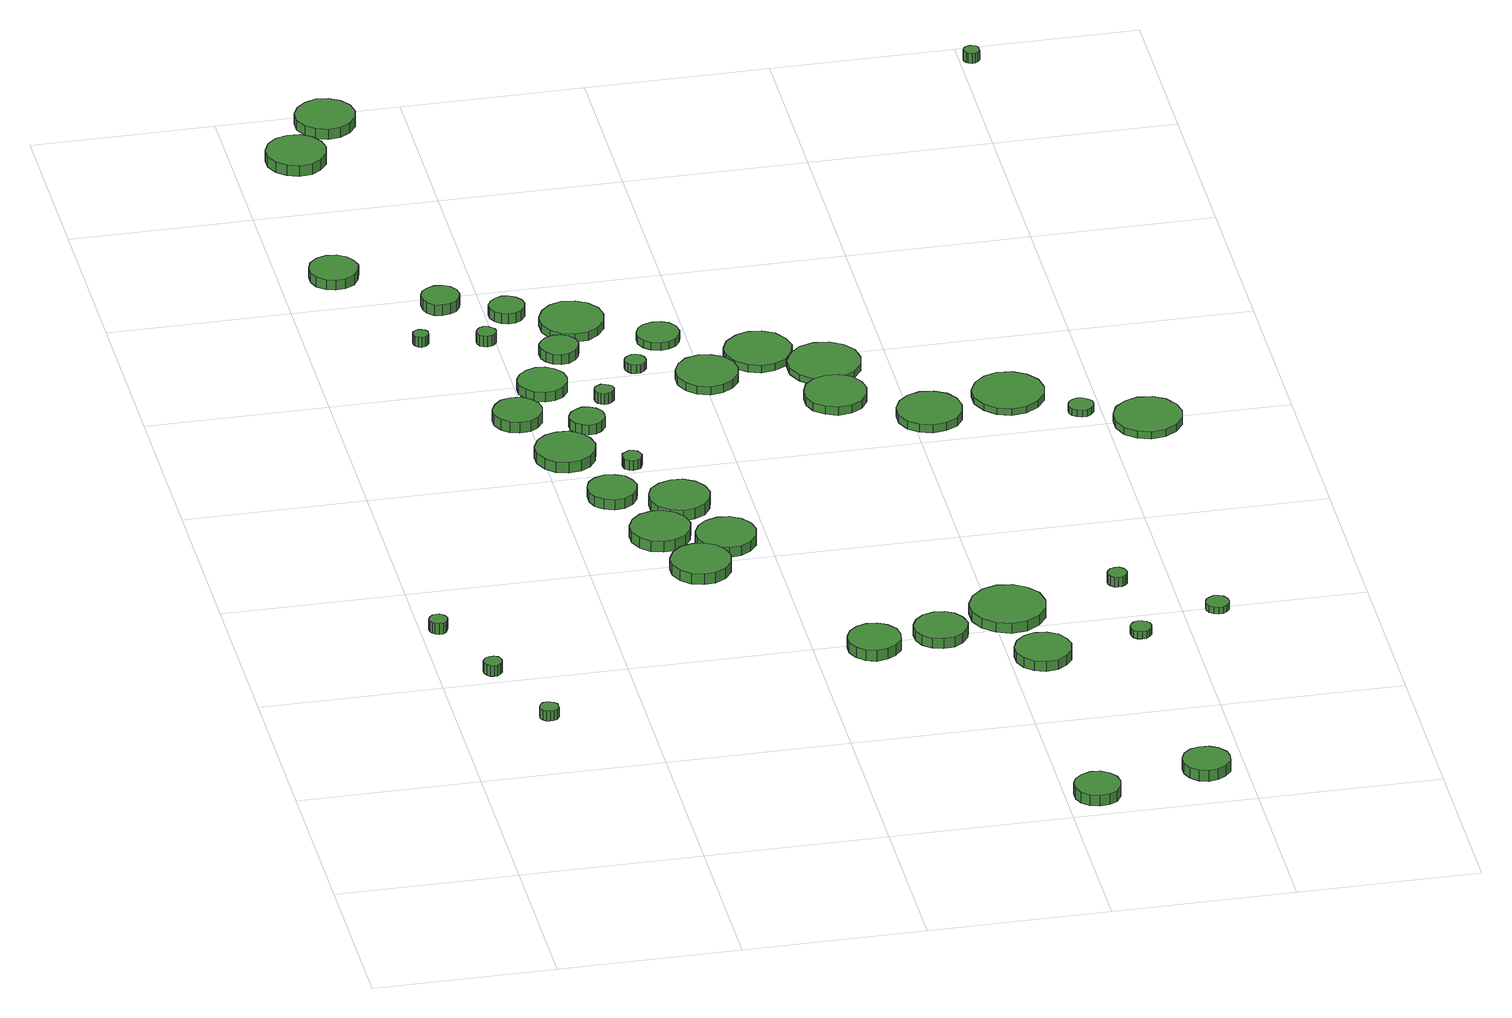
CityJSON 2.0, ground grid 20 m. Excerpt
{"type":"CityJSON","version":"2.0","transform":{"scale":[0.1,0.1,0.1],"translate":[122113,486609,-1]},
"CityObjects":{
"tree1":{"type":"SolitaryVegetationObject","attributes":{"function":"something"},"geometry":[{"type":"MultiSurface","lod":"1","boundaries":[[[0,1,2,3,4,5,6,7,8,9,10,11,12,13,14]],[[15,16,17,18,19,20,21,22,23,24,25,26,27,28,29]],[[0,29,28,1]],[[1,28,27,2]],[[2,27,26,3]],[[3,26,25,4]],[[4,25,24,5]],[[5,24,23,6]],[[6,23,22,7]],[[7,22,21,8]],[[8,21,20,9]],[[9,20,19,10]],[[10,19,18,11]],[[11,18,17,12]],[[12,17,16,13]],[[13,16,15,14]],[[14,15,29,0]]]}]},
"tree2":{"type":"SolitaryVegetationObject","attributes":{"function":"something"},"geometry":[{"type":"MultiSurface","lod":"1","boundaries":[[[30,31,32,33,34,35,36,37,38,39,40,41,42,43,44]],[[45,46,47,48,49,50,51,52,53,54,55,56,57,58,59]],[[30,59,58,31]],[[31,58,57,32]],[[32,57,56,33]],[[33,56,55,34]],[[34,55,54,35]],[[35,54,53,36]],[[36,53,52,37]],[[37,52,51,38]],[[38,51,50,39]],[[39,50,49,40]],[[40,49,48,41]],[[41,48,47,42]],[[42,47,46,43]],[[43,46,45,44]],[[44,45,59,30]]]}]},
"tree3":{"type":"SolitaryVegetationObject","attributes":{"function":"something"},"geometry":[{"type":"MultiSurface","lod":"1","boundaries":[[[60,61,62,63,64,65,66,67,68,69,70,71,72,73,74]],[[75,76,77,78,79,80,81,82,83,84,85,86,87,88,89]],[[60,89,88,61]],[[61,88,87,62]],[[62,87,86,63]],[[63,86,85,64]],[[64,85,84,65]],[[65,84,83,66]],[[66,83,82,67]],[[67,82,81,68]],[[68,81,80,69]],[[69,80,79,70]],[[70,79,78,71]],[[71,78,77,72]],[[72,77,76,73]],[[73,76,75,74]],[[74,75,89,60]]]}]},
"tree4":{"type":"SolitaryVegetationObject","attributes":{"function":"something"},"geometry":[{"type":"MultiSurface","lod":"1","boundaries":[[[90,91,92,93,94,95,96,97,98,99,100,101,102,103,104]],[[105,106,107,108,109,110,111,112,113,114,115,116,117,118,119]],[[90,119,118,91]],[[91,118,117,92]],[[92,117,116,93]],[[93,116,115,94]],[[94,115,114,95]],[[95,114,113,96]],[[96,113,112,97]],[[97,112,111,98]],[[98,111,110,99]],[[99,110,109,100]],[[100,109,108,101]],[[101,108,107,102]],[[102,107,106,103]],[[103,106,105,104]],[[104,105,119,90]]]}]},
"tree5":{"type":"SolitaryVegetationObject","attributes":{"function":"something"},"geometry":[{"type":"MultiSurface","lod":"1","boundaries":[[[120,121,122,123,124,125,126,127,128,129,130,131,132,133,134]],[[135,136,137,138,139,140,141,142,143,144,145,146,147,148,149]],[[120,149,148,121]],[[121,148,147,122]],[[122,147,146,123]],[[123,146,145,124]],[[124,145,144,125]],[[125,144,143,126]],[[126,143,142,127]],[[127,142,141,128]],[[128,141,140,129]],[[129,140,139,130]],[[130,139,138,131]],[[131,138,137,132]],[[132,137,136,133]],[[133,136,135,134]],[[134,135,149,120]]]}]},
"tree6":{"type":"SolitaryVegetationObject","attributes":{"function":"something"},"geometry":[{"type":"MultiSurface","lod":"1","boundaries":[[[150,151,152,153,154,155,156,157,158,159,160,161,162,163,164]],[[165,166,167,168,169,170,171,172,173,174,175,176,177,178,179]],[[150,179,178,151]],[[151,178,177,152]],[[152,177,176,153]],[[153,176,175,154]],[[154,175,174,155]],[[155,174,173,156]],[[156,173,172,157]],[[157,172,171,158]],[[158,171,170,159]],[[159,170,169,160]],[[160,169,168,161]],[[161,168,167,162]],[[162,167,166,163]],[[163,166,165,164]],[[164,165,179,150]]]}]},
"tree7":{"type":"SolitaryVegetationObject","attributes":{"function":"something"},"geometry":[{"type":"MultiSurface","lod":"1","boundaries":[[[180,181,182,183,184,185,186,187,188,189,190,191,192,193,194]],[[195,196,197,198,199,200,201,202,203,204,205,206,207,208,209]],[[180,209,208,181]],[[181,208,207,182]],[[182,207,206,183]],[[183,206,205,184]],[[184,205,204,185]],[[185,204,203,186]],[[186,203,202,187]],[[187,202,201,188]],[[188,201,200,189]],[[189,200,199,190]],[[190,199,198,191]],[[191,198,197,192]],[[192,197,196,193]],[[193,196,195,194]],[[194,195,209,180]]]}]},
"tree8":{"type":"SolitaryVegetationObject","attributes":{"function":"something"},"geometry":[{"type":"MultiSurface","lod":"1","boundaries":[[[210,211,212,213,214,215,216,217,218,219,220,221,222,223,224]],[[225,226,227,228,229,230,231,232,233,234,235,236,237,238,239]],[[210,239,238,211]],[[211,238,237,212]],[[212,237,236,213]],[[213,236,235,214]],[[214,235,234,215]],[[215,234,233,216]],[[216,233,232,217]],[[217,232,231,218]],[[218,231,230,219]],[[219,230,229,220]],[[220,229,228,221]],[[221,228,227,222]],[[222,227,226,223]],[[223,226,225,224]],[[224,225,239,210]]]}]},
"tree9":{"type":"SolitaryVegetationObject","attributes":{"function":"something"},"geometry":[{"type":"MultiSurface","lod":"1","boundaries":[[[240,241,242,243,244,245,246,247,248,249,250,251,252,253,254]],[[255,256,257,258,259,260,261,262,263,264,265,266,267,268,269]],[[240,269,268,241]],[[241,268,267,242]],[[242,267,266,243]],[[243,266,265,244]],[[244,265,264,245]],[[245,264,263,246]],[[246,263,262,247]],[[247,262,261,248]],[[248,261,260,249]],[[249,260,259,250]],[[250,259,258,251]],[[251,258,257,252]],[[252,257,256,253]],[[253,256,255,254]],[[254,255,269,240]]]}]},
"tree10":{"type":"SolitaryVegetationObject","attributes":{"function":"something"},"geometry":[{"type":"MultiSurface","lod":"1","boundaries":[[[270,271,272,273,274,275,276,277,278,279,280,281,282,283,284]],[[285,286,287,288,289,290,291,292,293,294,295,296,297,298,299]],[[270,299,298,271]],[[271,298,297,272]],[[272,297,296,273]],[[273,296,295,274]],[[274,295,294,275]],[[275,294,293,276]],[[276,293,292,277]],[[277,292,291,278]],[[278,291,290,279]],[[279,290,289,280]],[[280,289,288,281]],[[281,288,287,282]],[[282,287,286,283]],[[283,286,285,284]],[[284,285,299,270]]]}]},
"tree11":{"type":"SolitaryVegetationObject","attributes":{"function":"something"},"geometry":[{"type":"MultiSurface","lod":"1","boundaries":[[[300,301,302,303,304,305,306,307,308,309,310,311,312,313,314]],[[315,316,317,318,319,320,321,322,323,324,325,326,327,328,329]],[[300,329,328,301]],[[301,328,327,302]],[[302,327,326,303]],[[303,326,325,304]],[[304,325,324,305]],[[305,324,323,306]],[[306,323,322,307]],[[307,322,321,308]],[[308,321,320,309]],[[309,320,319,310]],[[310,319,318,311]],[[311,318,317,312]],[[312,317,316,313]],[[313,316,315,314]],[[314,315,329,300]]]}]},
"tree12":{"type":"SolitaryVegetationObject","attributes":{"function":"something"},"geometry":[{"type":"MultiSurface","lod":"1","boundaries":[[[330,331,332,333,334,335,336,337,338,339,340,341,342,343,344]],[[345,346,347,348,349,350,351,352,353,354,355,356,357,358,359]],[[330,359,358,331]],[[331,358,357,332]],[[332,357,356,333]],[[333,356,355,334]],[[334,355,354,335]],[[335,354,353,336]],[[336,353,352,337]],[[337,352,351,338]],[[338,351,350,339]],[[339,350,349,340]],[[340,349,348,341]],[[341,348,347,342]],[[342,347,346,343]],[[343,346,345,344]],[[344,345,359,330]]]}]},
"tree13":{"type":"SolitaryVegetationObject","attributes":{"function":"something"},"geometry":[{"type":"MultiSurface","lod":"1","boundaries":[[[360,361,362,363,364,365,366,367,368,369,370,371,372,373,374]],[[375,376,377,378,379,380,381,382,383,384,385,386,387,388,389]],[[360,389,388,361]],[[361,388,387,362]],[[362,387,386,363]],[[363,386,385,364]],[[364,385,384,365]],[[365,384,383,366]],[[366,383,382,367]],[[367,382,381,368]],[[368,381,380,369]],[[369,380,379,370]],[[370,379,378,371]],[[371,378,377,372]],[[372,377,376,373]],[[373,376,375,374]],[[374,375,389,360]]]}]},
"tree14":{"type":"SolitaryVegetationObject","attributes":{"function":"something"},"geometry":[{"type":"MultiSurface","lod":"1","boundaries":[[[390,391,392,393,394,395,396,397,398,399,400,401,402,403,404]],[[405,406,407,408,409,410,411,412,413,414,415,416,417,418,419]],[[390,419,418,391]],[[391,418,417,392]],[[392,417,416,393]],[[393,416,415,394]],[[394,415,414,395]],[[395,414,413,396]],[[396,413,412,397]],[[397,412,411,398]],[[398,411,410,399]],[[399,410,409,400]],[[400,409,408,401]],[[401,408,407,402]],[[402,407,406,403]],[[403,406,405,404]],[[404,405,419,390]]]}]},
"tree15":{"type":"SolitaryVegetationObject","attributes":{"function":"something"},"geometry":[{"type":"MultiSurface","lod":"1","boundaries":[[[420,421,422,423,424,425,426,427,428,429,430,431,432,433,434]],[[435,436,437,438,439,440,441,442,443,444,445,446,447,448,449]],[[420,449,448,421]],[[421,448,447,422]],[[422,447,446,423]],[[423,446,445,424]],[[424,445,444,425]],[[425,444,443,426]],[[426,443,442,427]],[[427,442,441,428]],[[428,441,440,429]],[[429,440,439,430]],[[430,439,438,431]],[[431,438,437,432]],[[432,437,436,433]],[[433,436,435,434]],[[434,435,449,420]]]}]},
"tree16":{"type":"SolitaryVegetationObject","attributes":{"function":"something"},"geometry":[{"type":"MultiSurface","lod":"1","boundaries":[[[450,451,452,453,454,455,456,457,458,459,460,461,462,463,464]],[[465,466,467,468,469,470,471,472,473,474,475,476,477,478,479]],[[450,479,478,451]],[[451,478,477,452]],[[452,477,476,453]],[[453,476,475,454]],[[454,475,474,455]],[[455,474,473,456]],[[456,473,472,457]],[[457,472,471,458]],[[458,471,470,459]],[[459,470,469,460]],[[460,469,468,461]],[[461,468,467,462]],[[462,467,466,463]],[[463,466,465,464]],[[464,465,479,450]]]}]},
"tree17":{"type":"SolitaryVegetationObject","attributes":{"function":"something"},"geometry":[{"type":"MultiSurface","lod":"1","boundaries":[[[480,481,482,483,484,485,486,487,488,489,490,491,492,493,494]],[[495,496,497,498,499,500,501,502,503,504,505,506,507,508,509]],[[480,509,508,481]],[[481,508,507,482]],[[482,507,506,483]],[[483,506,505,484]],[[484,505,504,485]],[[485,504,503,486]],[[486,503,502,487]],[[487,502,501,488]],[[488,501,500,489]],[[489,500,499,490]],[[490,499,498,491]],[[491,498,497,492]],[[492,497,496,493]],[[493,496,495,494]],[[494,495,509,480]]]}]},
"tree18":{"type":"SolitaryVegetationObject","attributes":{"function":"something"},"geometry":[{"type":"MultiSurface","lod":"1","boundaries":[[[510,511,512,513,514,515,516,517,518,519,520,521,522,523,524]],[[525,526,527,528,529,530,531,532,533,534,535,536,537,538,539]],[[510,539,538,511]],[[511,538,537,512]],[[512,537,536,513]],[[513,536,535,514]],[[514,535,534,515]],[[515,534,533,516]],[[516,533,532,517]],[[517,532,531,518]],[[518,531,530,519]],[[519,530,529,520]],[[520,529,528,521]],[[521,528,527,522]],[[522,527,526,523]],[[523,526,525,524]],[[524,525,539,510]]]}]},
"tree19":{"type":"SolitaryVegetationObject","attributes":{"function":"something"},"geometry":[{"type":"MultiSurface","lod":"1","boundaries":[[[540,541,542,543,544,545,546,547,548,549,550,551,552,553,554]],[[555,556,557,558,559,560,561,562,563,564,565,566,567,568,569]],[[540,569,568,541]],[[541,568,567,542]],[[542,567,566,543]],[[543,566,565,544]],[[544,565,564,545]],[[545,564,563,546]],[[546,563,562,547]],[[547,562,561,548]],[[548,561,560,549]],[[549,560,559,550]],[[550,559,558,551]],[[551,558,557,552]],[[552,557,556,553]],[[553,556,555,554]],[[554,555,569,540]]]}]},
"tree20":{"type":"SolitaryVegetationObject","attributes":{"function":"something"},"geometry":[{"type":"MultiSurface","lod":"1","boundaries":[[[570,571,572,573,574,575,576,577,578,579,580,581,582,583,584]],[[585,586,587,588,589,590,591,592,593,594,595,596,597,598,599]],[[570,599,598,571]],[[571,598,597,572]],[[572,597,596,573]],[[573,596,595,574]],[[574,595,594,575]],[[575,594,593,576]],[[576,593,592,577]],[[577,592,591,578]],[[578,591,590,579]],[[579,590,589,580]],[[580,589,588,581]],[[581,588,587,582]],[[582,587,586,583]],[[583,586,585,584]],[[584,585,599,570]]]}]},
"tree21":{"type":"SolitaryVegetationObject","attributes":{"function":"something"},"geometry":[{"type":"MultiSurface","lod":"1","boundaries":[[[600,601,602,603,604,605,606,607,608,609,610,611,612,613,614]],[[615,616,617,618,619,620,621,622,623,624,625,626,627,628,629]],[[600,629,628,601]],[[601,628,627,602]],[[602,627,626,603]],[[603,626,625,604]],[[604,625,624,605]],[[605,624,623,606]],[[606,623,622,607]],[[607,622,621,608]],[[608,621,620,609]],[[609,620,619,610]],[[610,619,618,611]],[[611,618,617,612]],[[612,617,616,613]],[[613,616,615,614]],[[614,615,629,600]]]}]},
"tree22":{"type":"SolitaryVegetationObject","attributes":{"function":"something"},"geometry":[{"type":"MultiSurface","lod":"1","boundaries":[[[630,631,632,633,634,635,636,637,638,639,640,641,642,643,644]],[[645,646,647,648,649,650,651,652,653,654,655,656,657,658,659]],[[630,659,658,631]],[[631,658,657,632]],[[632,657,656,633]],[[633,656,655,634]],[[634,655,654,635]],[[635,654,653,636]],[[636,653,652,637]],[[637,652,651,638]],[[638,651,650,639]],[[639,650,649,640]],[[640,649,648,641]],[[641,648,647,642]],[[642,647,646,643]],[[643,646,645,644]],[[644,645,659,630]]]}]},
"tree23":{"type":"SolitaryVegetationObject","attributes":{"function":"something"},"geometry":[{"type":"MultiSurface","lod":"1","boundaries":[[[660,661,662,663,664,665,666,667,668,669,670,671,672,673,674]],[[675,676,677,678,679,680,681,682,683,684,685,686,687,688,689]],[[660,689,688,661]],[[661,688,687,662]],[[662,687,686,663]],[[663,686,685,664]],[[664,685,684,665]],[[665,684,683,666]],[[666,683,682,667]],[[667,682,681,668]],[[668,681,680,669]],[[669,680,679,670]],[[670,679,678,671]],[[671,678,677,672]],[[672,677,676,673]],[[673,676,675,674]],[[674,675,689,660]]]}]},
"tree24":{"type":"SolitaryVegetationObject","attributes":{"function":"something"},"geometry":[{"type":"MultiSurface","lod":"1","boundaries":[[[690,691,692,693,694,695,696,697,698,699,700,701,702,703,704]],[[705,706,707,708,709,710,711,712,713,714,715,716,717,718,719]],[[690,719,718,691]],[[691,718,717,692]],[[692,717,716,693]],[[693,716,715,694]],[[694,715,714,695]],[[695,714,713,696]],[[696,713,712,697]],[[697,712,711,698]],[[698,711,710,699]],[[699,710,709,700]],[[700,709,708,701]],[[701,708,707,702]],[[702,707,706,703]],[[703,706,705,704]],[[704,705,719,690]]]}]},
"tree25":{"type":"SolitaryVegetationObject","attributes":{"function":"something"},"geometry":[{"type":"MultiSurface","lod":"1","boundaries":[[[720,721,722,723,724,725,726,727,728,729,730,731,732,733,734]],[[735,736,737,738,739,740,741,742,743,744,745,746,747,748,749]],[[720,749,748,721]],[[721,748,747,722]],[[722,747,746,723]],[[723,746,745,724]],[[724,745,744,725]],[[725,744,743,726]],[[726,743,742,727]],[[727,742,741,728]],[[728,741,740,729]],[[729,740,739,730]],[[730,739,738,731]],[[731,738,737,732]],[[732,737,736,733]],[[733,736,735,734]],[[734,735,749,720]]]}]},
"tree26":{"type":"SolitaryVegetationObject","attributes":{"function":"something"},"geometry":[{"type":"MultiSurface","lod":"1","boundaries":[[[750,751,752,753,754,755,756,757,758,759,760,761,762,763,764]],[[765,766,767,768,769,770,771,772,773,774,775,776,777,778,779]],[[750,779,778,751]],[[751,778,777,752]],[[752,777,776,753]],[[753,776,775,754]],[[754,775,774,755]],[[755,774,773,756]],[[756,773,772,757]],[[757,772,771,758]],[[758,771,770,759]],[[759,770,769,760]],[[760,769,768,761]],[[761,768,767,762]],[[762,767,766,763]],[[763,766,765,764]],[[764,765,779,750]]]}]},
"tree27":{"type":"SolitaryVegetationObject","attributes":{"function":"something"},"geometry":[{"type":"MultiSurface","lod":"1","boundaries":[[[780,781,782,783,784,785,786,787,788,789,790,791,792,793,794]],[[795,796,797,798,799,800,801,802,803,804,805,806,807,808,809]],[[780,809,808,781]],[[781,808,807,782]],[[782,807,806,783]],[[783,806,805,784]],[[784,805,804,785]],[[785,804,803,786]],[[786,803,802,787]],[[787,802,801,788]],[[788,801,800,789]],[[789,800,799,790]],[[790,799,798,791]],[[791,798,797,792]],[[792,797,796,793]],[[793,796,795,794]],[[794,795,809,780]]]}]},
"tree28":{"type":"SolitaryVegetationObject","attributes":{"function":"something"},"geometry":[{"type":"MultiSurface","lod":"1","boundaries":[[[810,811,812,813,814,815,816,817,818,819,820,821,822,823,824]],[[825,826,827,828,829,830,831,832,833,834,835,836,837,838,839]],[[810,839,838,811]],[[811,838,837,812]],[[812,837,836,813]],[[813,836,835,814]],[[814,835,834,815]],[[815,834,833,816]],[[816,833,832,817]],[[817,832,831,818]],[[818,831,830,819]],[[819,830,829,820]],[[820,829,828,821]],[[821,828,827,822]],[[822,827,826,823]],[[823,826,825,824]],[[824,825,839,810]]]}]},
"tree29":{"type":"SolitaryVegetationObject","attributes":{"function":"something"},"geometry":[{"type":"MultiSurface","lod":"1","boundaries":[[[840,841,842,843,844,845,846,847,848,849,850,851,852,853,854]],[[855,856,857,858,859,860,861,862,863,864,865,866,867,868,869]],[[840,869,868,841]],[[841,868,867,842]],[[842,867,866,843]],[[843,866,865,844]],[[844,865,864,845]],[[845,864,863,846]],[[846,863,862,847]],[[847,862,861,848]],[[848,861,860,849]],[[849,860,859,850]],[[850,859,858,851]],[[851,858,857,852]],[[852,857,856,853]],[[853,856,855,854]],[[854,855,869,840]]]}]},
"tree30":{"type":"SolitaryVegetationObject","attributes":{"function":"something"},"geometry":[{"type":"MultiSurface","lod":"1","boundaries":[[[870,871,872,873,874,875,876,877,878,879,880,881,882,883,884]],[[885,886,887,888,889,890,891,892,893,894,895,896,897,898,899]],[[870,899,898,871]],[[871,898,897,872]],[[872,897,896,873]],[[873,896,895,874]],[[874,895,894,875]],[[875,894,893,876]],[[876,893,892,877]],[[877,892,891,878]],[[878,891,890,879]],[[879,890,889,880]],[[880,889,888,881]],[[881,888,887,882]],[[882,887,886,883]],[[883,886,885,884]],[[884,885,899,870]]]}]},
"tree31":{"type":"SolitaryVegetationObject","attributes":{"function":"something"},"geometry":[{"type":"MultiSurface","lod":"1","boundaries":[[[900,901,902,903,904,905,906,907,908,909,910,911,912,913,914]],[[915,916,917,918,919,920,921,922,923,924,925,926,927,928,929]],[[900,929,928,901]],[[901,928,927,902]],[[902,927,926,903]],[[903,926,925,904]],[[904,925,924,905]],[[905,924,923,906]],[[906,923,922,907]],[[907,922,921,908]],[[908,921,920,909]],[[909,920,919,910]],[[910,919,918,911]],[[911,918,917,912]],[[912,917,916,913]],[[913,916,915,914]],[[914,915,929,900]]]}]},
"tree32":{"type":"SolitaryVegetationObject","attributes":{"function":"something"},"geometry":[{"type":"MultiSurface","lod":"1","boundaries":[[[930,931,932,933,934,935,936,937,938,939,940,941,942,943,944]],[[945,946,947,948,949,950,951,952,953,954,955,956,957,958,959]],[[930,959,958,931]],[[931,958,957,932]],[[932,957,956,933]],[[933,956,955,934]],[[934,955,954,935]],[[935,954,953,936]],[[936,953,952,937]],[[937,952,951,938]],[[938,951,950,939]],[[939,950,949,940]],[[940,949,948,941]],[[941,948,947,942]],[[942,947,946,943]],[[943,946,945,944]],[[944,945,959,930]]]}]},
"tree33":{"type":"SolitaryVegetationObject","attributes":{"function":"something"},"geometry":[{"type":"MultiSurface","lod":"1","boundaries":[[[960,961,962,963,964,965,966,967,968,969,970,971,972,973,974]],[[975,976,977,978,979,980,981,982,983,984,985,986,987,988,989]],[[960,989,988,961]],[[961,988,987,962]],[[962,987,986,963]],[[963,986,985,964]],[[964,985,984,965]],[[965,984,983,966]],[[966,983,982,967]],[[967,982,981,968]],[[968,981,980,969]],[[969,980,979,970]],[[970,979,978,971]],[[971,978,977,972]],[[972,977,976,973]],[[973,976,975,974]],[[974,975,989,960]]]}]},
"tree34":{"type":"SolitaryVegetationObject","attributes":{"function":"something"},"geometry":[{"type":"MultiSurface","lod":"1","boundaries":[[[990,991,992,993,994,995,996,997,998,999,1000,1001,1002,1003,1004]],[[1005,1006,1007,1008,1009,1010,1011,1012,1013,1014,1015,1016,1017,1018,1019]],[[990,1019,1018,991]],[[991,1018,1017,992]],[[992,1017,1016,993]],[[993,1016,1015,994]],[[994,1015,1014,995]],[[995,1014,1013,996]],[[996,1013,1012,997]],[[997,1012,1011,998]],[[998,1011,1010,999]],[[999,1010,1009,1000]],[[1000,1009,1008,1001]],[[1001,1008,1007,1002]],[[1002,1007,1006,1003]],[[1003,1006,1005,1004]],[[1004,1005,1019,990]]]}]},
"tree35":{"type":"SolitaryVegetationObject","attributes":{"function":"something"},"geometry":[{"type":"MultiSurface","lod":"1","boundaries":[[[1020,1021,1022,1023,1024,1025,1026,1027,1028,1029,1030,1031,1032,1033,1034]],[[1035,1036,1037,1038,1039,1040,1041,1042,1043,1044,1045,1046,1047,1048,1049]],[[1020,1049,1048,1021]],[[1021,1048,1047,1022]],[[1022,1047,1046,1023]],[[1023,1046,1045,1024]],[[1024,1045,1044,1025]],[[1025,1044,1043,1026]],[[1026,1043,1042,1027]],[[1027,1042,1041,1028]],[[1028,1041,1040,1029]],[[1029,1040,1039,1030]],[[1030,1039,1038,1031]],[[1031,1038,1037,1032]],[[1032,1037,1036,1033]],[[1033,1036,1035,1034]],[[1034,1035,1049,1020]]]}]},
"tree36":{"type":"SolitaryVegetationObject","attributes":{"function":"something"},"geometry":[{"type":"MultiSurface","lod":"1","boundaries":[[[1050,1051,1052,1053,1054,1055,1056,1057,1058,1059,1060,1061,1062,1063,1064]],[[1065,1066,1067,1068,1069,1070,1071,1072,1073,1074,1075,1076,1077,1078,1079]],[[1050,1079,1078,1051]],[[1051,1078,1077,1052]],[[1052,1077,1076,1053]],[[1053,1076,1075,1054]],[[1054,1075,1074,1055]],[[1055,1074,1073,1056]],[[1056,1073,1072,1057]],[[1057,1072,1071,1058]],[[1058,1071,1070,1059]],[[1059,1070,1069,1060]],[[1060,1069,1068,1061]],[[1061,1068,1067,1062]],[[1062,1067,1066,1063]],[[1063,1066,1065,1064]],[[1064,1065,1079,1050]]]}]},
"tree37":{"type":"SolitaryVegetationObject","attributes":{"function":"something"},"geometry":[{"type":"MultiSurface","lod":"1","boundaries":[[[1080,1081,1082,1083,1084,1085,1086,1087,1088,1089,1090,1091,1092,1093,1094]],[[1095,1096,1097,1098,1099,1100,1101,1102,1103,1104,1105,1106,1107,1108,1109]],[[1080,1109,1108,1081]],[[1081,1108,1107,1082]],[[1082,1107,1106,1083]],[[1083,1106,1105,1084]],[[1084,1105,1104,1085]],[[1085,1104,1103,1086]],[[1086,1103,1102,1087]],[[1087,1102,1101,1088]],[[1088,1101,1100,1089]],[[1089,1100,1099,1090]],[[1090,1099,1098,1091]],[[1091,1098,1097,1092]],[[1092,1097,1096,1093]],[[1093,1096,1095,1094]],[[1094,1095,1109,1080]]]}]},
"tree38":{"type":"SolitaryVegetationObject","attributes":{"function":"something"},"geometry":[{"type":"MultiSurface","lod":"1","boundaries":[[[1110,1111,1112,1113,1114,1115,1116,1117,1118,1119,1120,1121,1122,1123,1124]],[[1125,1126,1127,1128,1129,1130,1131,1132,1133,1134,1135,1136,1137,1138,1139]],[[1110,1139,1138,1111]],[[1111,1138,1137,1112]],[[1112,1137,1136,1113]],[[1113,1136,1135,1114]],[[1114,1135,1134,1115]],[[1115,1134,1133,1116]],[[1116,1133,1132,1117]],[[1117,1132,1131,1118]],[[1118,1131,1130,1119]],[[1119,1130,1129,1120]],[[1120,1129,1128,1121]],[[1121,1128,1127,1122]],[[1122,1127,1126,1123]],[[1123,1126,1125,1124]],[[1124,1125,1139,1110]]]}]},
"tree39":{"type":"SolitaryVegetationObject","attributes":{"function":"something"},"geometry":[{"type":"MultiSurface","lod":"1","boundaries":[[[1140,1141,1142,1143,1144,1145,1146,1147,1148,1149,1150,1151,1152,1153,1154]],[[1155,1156,1157,1158,1159,1160,1161,1162,1163,1164,1165,1166,1167,1168,1169]],[[1140,1169,1168,1141]],[[1141,1168,1167,1142]],[[1142,1167,1166,1143]],[[1143,1166,1165,1144]],[[1144,1165,1164,1145]],[[1145,1164,1163,1146]],[[1146,1163,1162,1147]],[[1147,1162,1161,1148]],[[1148,1161,1160,1149]],[[1149,1160,1159,1150]],[[1150,1159,1158,1151]],[[1151,1158,1157,1152]],[[1152,1157,1156,1153]],[[1153,1156,1155,1154]],[[1154,1155,1169,1140]]]}]},
"tree40":{"type":"SolitaryVegetationObject","attributes":{"function":"something"},"geometry":[{"type":"MultiSurface","lod":"1","boundaries":[[[1170,1171,1172,1173,1174,1175,1176,1177,1178,1179,1180,1181,1182,1183,1184]],[[1185,1186,1187,1188,1189,1190,1191,1192,1193,1194,1195,1196,1197,1198,1199]],[[1170,1199,1198,1171]],[[1171,1198,1197,1172]],[[1172,1197,1196,1173]],[[1173,1196,1195,1174]],[[1174,1195,1194,1175]],[[1175,1194,1193,1176]],[[1176,1193,1192,1177]],[[1177,1192,1191,1178]],[[1178,1191,1190,1179]],[[1179,1190,1189,1180]],[[1180,1189,1188,1181]],[[1181,1188,1187,1182]],[[1182,1187,1186,1183]],[[1183,1186,1185,1184]],[[1184,1185,1199,1170]]]}]},
"tree41":{"type":"SolitaryVegetationObject","attributes":{"function":"something"},"geometry":[{"type":"MultiSurface","lod":"1","boundaries":[[[1200,1201,1202,1203,1204,1205,1206,1207,1208,1209,1210,1211,1212,1213,1214]],[[1215,1216,1217,1218,1219,1220,1221,1222,1223,1224,1225,1226,1227,1228,1229]],[[1200,1229,1228,1201]],[[1201,1228,1227,1202]],[[1202,1227,1226,1203]],[[1203,1226,1225,1204]],[[1204,1225,1224,1205]],[[1205,1224,1223,1206]],[[1206,1223,1222,1207]],[[1207,1222,1221,1208]],[[1208,1221,1220,1209]],[[1209,1220,1219,1210]],[[1210,1219,1218,1211]],[[1211,1218,1217,1212]],[[1212,1217,1216,1213]],[[1213,1216,1215,1214]],[[1214,1215,1229,1200]]]}]},
"tree42":{"type":"SolitaryVegetationObject","attributes":{"function":"something"},"geometry":[{"type":"MultiSurface","lod":"1","boundaries":[[[1230,1231,1232,1233,1234,1235,1236,1237,1238,1239,1240,1241,1242,1243,1244]],[[1245,1246,1247,1248,1249,1250,1251,1252,1253,1254,1255,1256,1257,1258,1259]],[[1230,1259,1258,1231]],[[1231,1258,1257,1232]],[[1232,1257,1256,1233]],[[1233,1256,1255,1234]],[[1234,1255,1254,1235]],[[1235,1254,1253,1236]],[[1236,1253,1252,1237]],[[1237,1252,1251,1238]],[[1238,1251,1250,1239]],[[1239,1250,1249,1240]],[[1240,1249,1248,1241]],[[1241,1248,1247,1242]],[[1242,1247,1246,1243]],[[1243,1246,1245,1244]],[[1244,1245,1259,1230]]]}]},
"tree43":{"type":"SolitaryVegetationObject","attributes":{"function":"something"},"geometry":[{"type":"MultiSurface","lod":"1","boundaries":[[[1260,1261,1262,1263,1264,1265,1266,1267,1268,1269,1270,1271,1272,1273,1274]],[[1275,1276,1277,1278,1279,1280,1281,1282,1283,1284,1285,1286,1287,1288,1289]],[[1260,1289,1288,1261]],[[1261,1288,1287,1262]],[[1262,1287,1286,1263]],[[1263,1286,1285,1264]],[[1264,1285,1284,1265]],[[1265,1284,1283,1266]],[[1266,1283,1282,1267]],[[1267,1282,1281,1268]],[[1268,1281,1280,1269]],[[1269,1280,1279,1270]],[[1270,1279,1278,1271]],[[1271,1278,1277,1272]],[[1272,1277,1276,1273]],[[1273,1276,1275,1274]],[[1274,1275,1289,1260]]]}]}
},
"vertices":[
[28,513,26],[27,517,26],[25,520,26],[21,523,26],[17,523,26],[13,522,26],[10,519,26],[8,515,26],[8,511,26],[10,507,26],[13,504,26],[17,503,26],[21,503,26],[25,505,26],[27,509,26],[27,509,13],[25,505,13],[21,503,13],[17,503,13],[13,504,13],[10,507,13],[8,511,13],[8,515,13],[10,519,13],[13,522,13],[17,523,13],[21,523,13],[25,520,13],[27,517,13],[28,513,13],
[66,410,29],[65,414,29],[63,418,29],[59,420,29],[55,420,29],[51,419,29],[48,416,29],[46,412,29],[46,408,29],[48,404,29],[51,401,29],[55,400,29],[59,400,29],[63,403,29],[65,406,29],[65,406,16],[63,403,16],[59,400,16],[55,400,16],[51,401,16],[48,404,16],[46,408,16],[46,412,16],[48,416,16],[51,419,16],[55,420,16],[59,420,16],[63,418,16],[65,414,16],[66,410,16],
[104,300,32],[104,304,32],[101,307,32],[97,309,32],[93,310,32],[89,309,32],[86,306,32],[84,302,32],[84,298,32],[86,294,32],[89,291,32],[93,290,32],[97,290,32],[101,292,32],[104,296,32],[104,296,20],[101,292,20],[97,290,20],[93,290,20],[89,291,20],[86,294,20],[84,298,20],[84,302,20],[86,306,20],[89,309,20],[93,310,20],[97,309,20],[101,307,20],[104,304,20],[104,300,20],
[84,1254,27],[81,1264,27],[75,1273,27],[65,1279,27],[54,1280,27],[44,1277,27],[35,1269,27],[31,1259,27],[31,1248,27],[35,1238,27],[44,1230,27],[54,1227,27],[65,1228,27],[75,1234,27],[81,1243,27],[81,1243,15],[75,1234,15],[65,1228,15],[54,1227,15],[44,1230,15],[35,1238,15],[31,1248,15],[31,1259,15],[35,1269,15],[44,1277,15],[54,1280,15],[65,1279,15],[75,1273,15],[81,1264,15],[84,1254,15],
[128,1102,26],[128,1105,26],[126,1108,26],[123,1110,26],[119,1110,26],[116,1109,26],[113,1107,26],[112,1104,26],[112,1100,26],[113,1097,26],[116,1095,26],[119,1093,26],[123,1094,26],[126,1096,26],[128,1098,26],[128,1098,14],[126,1096,14],[123,1094,14],[119,1093,14],[116,1095,14],[113,1097,14],[112,1100,14],[112,1104,14],[113,1107,14],[116,1109,14],[119,1110,14],[123,1110,14],[126,1108,14],[128,1105,14],[128,1102,14],
[215,924,26],[213,935,26],[206,944,26],[197,950,26],[185,951,26],[175,948,26],[167,940,26],[162,930,26],[162,919,26],[167,909,26],[175,901,26],[185,898,26],[197,899,26],[206,905,26],[213,914,26],[213,914,13],[206,905,13],[197,899,13],[185,898,13],[175,901,13],[167,909,13],[162,919,13],[162,930,13],[167,940,13],[175,948,13],[185,951,13],[197,950,13],[206,944,13],[213,935,13],[215,924,13],
[255,839,26],[252,852,26],[244,863,26],[233,870,26],[219,871,26],[206,867,26],[196,858,26],[190,845,26],[190,832,26],[196,819,26],[206,810,26],[219,806,26],[233,807,26],[244,814,26],[252,825,26],[252,825,13],[244,814,13],[233,807,13],[219,806,13],[206,810,13],[196,819,13],[190,832,13],[190,845,13],[196,858,13],[206,867,13],[219,871,13],[233,870,13],[244,863,13],[252,852,13],[255,839,13],
[281,746,26],[278,757,26],[272,766,26],[262,771,26],[251,773,26],[240,769,26],[232,762,26],[228,752,26],[228,740,26],[232,730,26],[240,723,26],[251,719,26],[262,720,26],[272,726,26],[278,735,26],[278,735,14],[272,726,14],[262,720,14],[251,719,14],[240,723,14],[232,730,14],[228,740,14],[228,752,14],[232,762,14],[240,769,14],[251,773,14],[262,771,14],[272,766,14],[278,757,14],[281,746,14],
[320,655,27],[317,668,27],[309,679,27],[297,686,27],[284,687,27],[271,683,27],[261,674,27],[255,661,27],[255,648,27],[261,635,27],[271,626,27],[284,622,27],[297,623,27],[309,630,27],[317,641,27],[317,641,14],[309,630,14],[297,623,14],[284,622,14],[271,626,14],[261,635,14],[255,648,14],[255,661,14],[261,674,14],[271,683,14],[284,687,14],[297,686,14],[309,679,14],[317,668,14],[320,655,14],
[348,578,28],[345,591,28],[337,602,28],[325,609,28],[312,610,28],[299,606,28],[289,597,28],[283,584,28],[283,571,28],[289,558,28],[299,549,28],[312,545,28],[325,546,28],[337,553,28],[345,564,28],[345,564,15],[337,553,15],[325,546,15],[312,545,15],[299,549,15],[289,558,15],[283,571,15],[283,584,15],[289,597,15],[299,606,15],[312,610,15],[325,609,15],[337,602,15],[345,591,15],[348,578,15],
[178,1179,24],[176,1188,24],[171,1195,24],[164,1199,24],[155,1200,24],[147,1197,24],[140,1192,24],[137,1184,24],[137,1175,24],[140,1167,24],[147,1161,24],[155,1159,24],[164,1160,24],[171,1164,24],[176,1171,24],[176,1171,11],[171,1164,11],[164,1160,11],[155,1159,11],[147,1161,11],[140,1167,11],[137,1175,11],[137,1184,11],[140,1192,11],[147,1197,11],[155,1200,11],[164,1199,11],[171,1195,11],[176,1188,11],[178,1179,11],
[200,1094,25],[199,1098,25],[196,1101,25],[193,1103,25],[188,1104,25],[184,1103,25],[181,1100,25],[179,1096,25],[179,1091,25],[181,1087,25],[184,1085,25],[188,1083,25],[193,1084,25],[196,1086,25],[199,1089,25],[199,1089,12],[196,1086,12],[193,1084,12],[188,1083,12],[184,1085,12],[181,1087,12],[179,1091,12],[179,1096,12],[181,1100,12],[184,1103,12],[188,1104,12],[193,1103,12],[196,1101,12],[199,1098,12],[200,1094,12],
[100,1501,28],[97,1514,28],[89,1525,28],[78,1532,28],[64,1533,28],[51,1529,28],[41,1520,28],[35,1507,28],[35,1494,28],[41,1481,28],[51,1472,28],[64,1468,28],[78,1469,28],[89,1476,28],[97,1487,28],[97,1487,15],[89,1476,15],[78,1469,15],[64,1468,15],[51,1472,15],[41,1481,15],[35,1494,15],[35,1507,15],[41,1520,15],[51,1529,15],[64,1533,15],[78,1532,15],[89,1525,15],[97,1514,15],[100,1501,15],
[254,984,24],[252,995,24],[245,1004,24],[236,1010,24],[225,1011,24],[214,1007,24],[206,1000,24],[201,990,24],[201,979,24],[206,969,24],[214,961,24],[225,958,24],[236,959,24],[245,964,24],[252,973,24],[252,973,12],[245,964,12],[236,959,12],[225,958,12],[214,961,12],[206,969,12],[201,979,12],[201,990,12],[206,1000,12],[214,1007,12],[225,1011,12],[236,1010,12],[245,1004,12],[252,995,12],[254,984,12],
[277,898,25],[276,906,25],[271,913,25],[264,917,25],[256,918,25],[249,915,25],[243,910,25],[239,902,25],[239,894,25],[243,887,25],[249,882,25],[256,879,25],[264,880,25],[271,884,25],[276,891,25],[276,891,13],[271,884,13],[264,880,13],[256,879,13],[249,882,13],[243,887,13],[239,894,13],[239,902,13],[243,910,13],[249,915,13],[256,918,13],[264,917,13],[271,913,13],[276,906,13],[277,898,13],
[299,808,25],[298,812,25],[296,816,25],[292,818,25],[287,819,25],[283,817,25],[279,814,25],[278,810,25],[278,806,25],[279,802,25],[283,799,25],[287,797,25],[292,798,25],[296,800,25],[298,804,25],[298,804,13],[296,800,13],[292,798,13],[287,797,13],[283,799,13],[279,802,13],[278,806,13],[278,810,13],[279,814,13],[283,817,13],[287,819,13],[292,818,13],[296,816,13],[298,812,13],[299,808,13],
[354,718,25],[351,731,25],[343,742,25],[331,749,25],[318,750,25],[305,746,25],[294,737,25],[289,725,25],[289,711,25],[294,698,25],[305,689,25],[318,685,25],[331,686,25],[343,693,25],[351,704,25],[351,704,12],[343,693,12],[331,686,12],[318,685,12],[305,689,12],[294,698,12],[289,711,12],[289,725,12],[294,737,12],[305,746,12],[318,750,12],[331,749,12],[343,742,12],[351,731,12],[354,718,12],
[386,630,26],[383,643,26],[375,654,26],[363,661,26],[350,662,26],[337,658,26],[327,649,26],[321,636,26],[321,623,26],[327,610,26],[337,601,26],[350,597,26],[363,598,26],[375,605,26],[383,616,26],[383,616,14],[375,605,14],[363,598,14],[350,597,14],[337,601,14],[327,610,14],[321,623,14],[321,636,14],[327,649,14],[337,658,14],[350,662,14],[363,661,14],[375,654,14],[383,643,14],[386,630,14],
[242,1147,23],[240,1155,23],[235,1161,23],[228,1165,23],[220,1166,23],[213,1163,23],[207,1158,23],[203,1151,23],[203,1143,23],[207,1135,23],[213,1130,23],[220,1128,23],[228,1128,23],[235,1132,23],[240,1139,23],[240,1139,11],[235,1132,11],[228,1128,11],[220,1128,11],[213,1130,11],[207,1135,11],[203,1143,11],[203,1151,11],[207,1158,11],[213,1163,11],[220,1166,11],[228,1165,11],[235,1161,11],[240,1155,11],[242,1147,11],
[298,950,25],[297,955,25],[294,958,25],[290,960,25],[286,961,25],[282,959,25],[279,957,25],[277,953,25],[277,948,25],[279,944,25],[282,942,25],[286,940,25],[290,941,25],[294,943,25],[297,946,25],[297,946,12],[294,943,12],[290,941,12],[286,940,12],[282,942,12],[279,944,12],[277,948,12],[277,953,12],[279,957,12],[282,959,12],[286,961,12],[290,960,12],[294,958,12],[297,955,12],[298,950,12],
[490,375,31],[488,387,31],[480,397,31],[470,403,31],[458,404,31],[447,400,31],[438,392,31],[433,381,31],[433,369,31],[438,358,31],[447,350,31],[458,346,31],[470,348,31],[480,354,31],[488,363,31],[488,363,18],[480,354,18],[470,348,18],[458,346,18],[447,350,18],[438,358,18],[433,369,18],[433,381,18],[438,392,18],[447,400,18],[458,404,18],[470,403,18],[480,397,18],[488,387,18],[490,375,18],
[281,1054,23],[279,1063,23],[274,1070,23],[266,1074,23],[258,1075,23],[249,1072,23],[243,1066,23],[239,1059,23],[239,1050,23],[243,1042,23],[249,1036,23],[258,1033,23],[266,1034,23],[274,1039,23],[279,1046,23],[279,1046,11],[274,1039,11],[266,1034,11],[258,1033,11],[249,1036,11],[243,1042,11],[239,1050,11],[239,1059,11],[243,1066,11],[249,1072,11],[258,1075,11],[266,1074,11],[274,1070,11],[279,1063,11],[281,1054,11],
[145,1567,29],[142,1580,29],[134,1591,29],[122,1598,29],[109,1600,29],[96,1595,29],[86,1586,29],[80,1574,29],[80,1560,29],[86,1548,29],[96,1539,29],[109,1534,29],[122,1536,29],[134,1543,29],[142,1554,29],[142,1554,17],[134,1543,17],[122,1536,17],[109,1534,17],[96,1539,17],[86,1548,17],[80,1560,17],[80,1574,17],[86,1586,17],[96,1595,17],[109,1600,17],[122,1598,17],[134,1591,17],[142,1580,17],[145,1567,17],
[320,1111,21],[317,1125,21],[308,1137,21],[296,1144,21],[281,1146,21],[267,1141,21],[257,1131,21],[251,1118,21],[251,1103,21],[257,1090,21],[267,1080,21],[281,1076,21],[296,1077,21],[308,1085,21],[317,1097,21],[317,1097,11],[308,1085,11],[296,1077,11],[281,1076,11],[267,1080,11],[257,1090,11],[251,1103,11],[251,1118,11],[257,1131,11],[267,1141,11],[281,1146,11],[296,1144,11],[308,1137,11],[317,1125,11],[320,1111,11],
[345,1010,21],[344,1015,21],[341,1019,21],[337,1021,21],[332,1022,21],[327,1020,21],[324,1017,21],[322,1013,21],[322,1008,21],[324,1004,21],[327,1000,21],[332,999,21],[337,999,21],[341,1002,21],[344,1006,21],[344,1006,11],[341,1002,11],[337,999,11],[332,999,11],[327,1000,11],[324,1004,11],[322,1008,11],[322,1013,11],[324,1017,11],[327,1020,11],[332,1022,11],[337,1021,11],[341,1019,11],[344,1015,11],[345,1010,11],
[657,30,29],[655,41,29],[649,49,29],[640,55,29],[629,56,29],[619,52,29],[611,45,29],[607,36,29],[607,25,29],[611,15,29],[619,8,29],[629,5,29],[640,6,29],[649,11,29],[655,20,29],[655,20,16],[649,11,16],[640,6,16],[629,5,16],[619,8,16],[611,15,16],[607,25,16],[607,36,16],[611,45,16],[619,52,16],[629,56,16],[640,55,16],[649,49,16],[655,41,16],[657,30,16],
[566,391,27],[563,403,27],[556,413,27],[546,419,27],[534,420,27],[522,416,27],[513,408,27],[508,397,27],[508,385,27],[513,374,27],[522,366,27],[534,363,27],[546,364,27],[556,370,27],[563,380,27],[563,380,15],[556,370,15],[546,364,15],[534,363,15],[522,366,15],[513,374,15],[508,385,15],[508,397,15],[513,408,15],[522,416,15],[534,420,15],[546,419,15],[556,413,15],[563,403,15],[566,391,15],
[392,1063,20],[390,1073,20],[384,1081,20],[376,1085,20],[367,1086,20],[357,1083,20],[350,1077,20],[346,1068,20],[346,1059,20],[350,1050,20],[357,1044,20],[367,1041,20],[376,1042,20],[384,1046,20],[390,1054,20],[390,1054,11],[384,1046,11],[376,1042,11],[367,1041,11],[357,1044,11],[350,1050,11],[346,1059,11],[346,1068,11],[350,1077,11],[357,1083,11],[367,1086,11],[376,1085,11],[384,1081,11],[390,1073,11],[392,1063,11],
[437,973,21],[434,987,21],[426,998,21],[414,1005,21],[400,1007,21],[386,1003,21],[376,993,21],[370,980,21],[370,966,21],[376,953,21],[386,944,21],[400,939,21],[414,941,21],[426,948,21],[434,959,21],[434,959,11],[426,948,11],[414,941,11],[400,939,11],[386,944,11],[376,953,11],[370,966,11],[370,980,11],[376,993,11],[386,1003,11],[400,1007,11],[414,1005,11],[426,998,11],[434,987,11],[437,973,11],
[666,332,23],[663,344,23],[656,355,23],[645,361,23],[632,363,23],[620,359,23],[610,350,23],[605,338,23],[605,325,23],[610,314,23],[620,305,23],[632,301,23],[645,302,23],[656,309,23],[663,319,23],[663,319,11],[656,309,11],[645,302,11],[632,301,11],[620,305,11],[610,314,11],[605,325,11],[605,338,11],[610,350,11],[620,359,11],[632,363,11],[645,361,11],[656,355,11],[663,344,11],[666,332,11],
[656,422,26],[653,439,26],[643,452,26],[628,461,26],[611,463,26],[595,458,26],[582,446,26],[575,431,26],[575,413,26],[582,398,26],[595,387,26],[611,381,26],[628,383,26],[643,392,26],[653,405,26],[653,405,14],[643,392,14],[628,383,14],[611,381,14],[595,387,14],[582,398,14],[575,413,14],[575,431,14],[582,446,14],[595,458,14],[611,463,14],[628,461,14],[643,452,14],[653,439,14],[656,422,14],
[503,1009,20],[499,1024,20],[490,1037,20],[477,1044,20],[462,1046,20],[448,1041,20],[436,1031,20],[430,1017,20],[430,1002,20],[436,988,20],[448,978,20],[462,973,20],[477,975,20],[490,982,20],[499,995,20],[499,995,11],[490,982,11],[477,975,11],[462,973,11],[448,978,11],[436,988,11],[430,1002,11],[430,1017,11],[436,1031,11],[448,1041,11],[462,1046,11],[477,1044,11],[490,1037,11],[499,1024,11],[503,1009,11],
[784,72,21],[782,82,21],[775,91,21],[766,96,21],[755,97,21],[745,94,21],[737,87,21],[733,77,21],[733,66,21],[737,57,21],[745,49,21],[755,46,21],[766,47,21],[775,53,21],[782,61,21],[782,61,8],[775,53,8],[766,47,8],[755,46,8],[745,49,8],[737,57,8],[733,66,8],[733,77,8],[737,87,8],[745,94,8],[755,97,8],[766,96,8],[775,91,8],[782,82,8],[784,72,8],
[562,904,21],[559,918,21],[551,930,21],[539,937,21],[524,938,21],[511,934,21],[500,924,21],[495,911,21],[495,897,21],[500,884,21],[511,875,21],[524,870,21],[539,872,21],[551,879,21],[559,891,21],[559,891,11],[551,879,11],[539,872,11],[524,870,11],[511,875,11],[500,884,11],[495,897,11],[495,911,11],[500,924,11],[511,934,11],[524,938,11],[539,937,11],[551,930,11],[559,918,11],[562,904,11],
[569,972,19],[566,988,19],[556,1001,19],[542,1009,19],[526,1011,19],[510,1006,19],[498,995,19],[491,980,19],[491,964,19],[498,949,19],[510,938,19],[526,933,19],[542,935,19],[556,943,19],[566,956,19],[566,956,11],[556,943,11],[542,935,11],[526,933,11],[510,938,11],[498,949,11],[491,964,11],[491,980,11],[498,995,11],[510,1006,11],[526,1011,11],[542,1009,11],[556,1001,11],[566,988,11],[569,972,11],
[759,363,17],[758,368,17],[755,372,17],[751,374,17],[746,375,17],[741,373,17],[738,370,17],[736,366,17],[736,361,17],[738,356,17],[741,353,17],[746,352,17],[751,352,17],[755,355,17],[758,359,17],[758,359,8],[755,355,8],[751,352,8],[746,352,8],[741,353,8],[738,356,8],[736,361,8],[736,366,8],[738,370,8],[741,373,8],[746,375,8],[751,374,8],[755,372,8],[758,368,8],[759,363,8],
[654,850,20],[651,865,20],[643,877,20],[630,884,20],[615,886,20],[601,881,20],[590,871,20],[584,858,20],[584,843,20],[590,829,20],[601,820,20],[615,815,20],[630,817,20],[643,824,20],[651,836,20],[651,836,10],[643,824,10],[630,817,10],[615,815,10],[601,820,10],[590,829,10],[584,843,10],[584,858,10],[590,871,10],[601,881,10],[615,886,10],[630,884,10],[643,877,10],[651,865,10],[654,850,10],
[755,473,20],[754,478,20],[752,481,20],[748,484,20],[743,484,20],[739,483,20],[736,480,20],[734,476,20],[734,471,20],[736,467,20],[739,464,20],[743,463,20],[748,463,20],[752,466,20],[754,469,20],[754,469,8],[752,466,8],[748,463,8],[743,463,8],[739,464,8],[736,467,8],[734,471,8],[734,476,8],[736,480,8],[739,483,8],[743,484,8],[748,484,8],[752,481,8],[754,478,8],[755,473,8],
[850,399,16],[849,404,16],[846,409,16],[841,411,16],[836,412,16],[831,410,16],[827,407,16],[825,402,16],[825,397,16],[827,392,16],[831,389,16],[836,387,16],[841,387,16],[846,390,16],[849,394,16],[849,394,8],[846,390,8],[841,387,8],[836,387,8],[831,389,8],[827,392,8],[825,397,8],[825,402,8],[827,407,8],[831,410,8],[836,412,8],[841,411,8],[846,409,8],[849,404,8],[850,399,8],
[747,872,19],[744,888,19],[734,901,19],[720,909,19],[704,911,19],[689,906,19],[677,895,19],[670,880,19],[670,864,19],[677,849,19],[689,838,19],[704,833,19],[720,835,19],[734,843,19],[744,856,19],[744,856,11],[734,843,11],[720,835,11],[704,833,11],[689,838,11],[677,849,11],[670,864,11],[670,880,11],[677,895,11],[689,906,11],[704,911,11],[720,909,11],[734,901,11],[744,888,11],[747,872,11],
[792,829,18],[791,835,18],[787,839,18],[782,842,18],[777,843,18],[771,841,18],[767,837,18],[765,832,18],[765,826,18],[767,821,18],[771,818,18],[777,816,18],[782,816,18],[787,819,18],[791,824,18],[791,824,10],[787,819,10],[782,816,10],[777,816,10],[771,818,10],[767,821,10],[765,826,10],[765,832,10],[767,837,10],[771,841,10],[777,843,10],[782,842,10],[787,839,10],[791,835,10],[792,829,10],
[880,793,19],[877,808,19],[868,821,19],[855,828,19],[839,830,19],[825,825,19],[813,815,19],[807,801,19],[807,786,19],[813,771,19],[825,761,19],[839,756,19],[855,758,19],[868,766,19],[877,778,19],[877,778,10],[868,766,10],[855,758,10],[839,756,10],[825,761,10],[813,771,10],[807,786,10],[807,801,10],[813,815,10],[825,825,10],[839,830,10],[855,828,10],[868,821,10],[877,808,10],[880,793,10],
[817,1555,33],[817,1558,33],[815,1561,33],[811,1563,33],[808,1563,33],[804,1562,33],[802,1560,33],[800,1556,33],[800,1553,33],[802,1549,33],[804,1547,33],[808,1546,33],[811,1546,33],[815,1548,33],[817,1551,33],[817,1551,21],[815,1548,21],[811,1546,21],[808,1546,21],[804,1547,21],[802,1549,21],[800,1553,21],[800,1556,21],[802,1560,21],[804,1562,21],[808,1563,21],[811,1563,21],[815,1561,21],[817,1558,21],[817,1555,21]
]}
